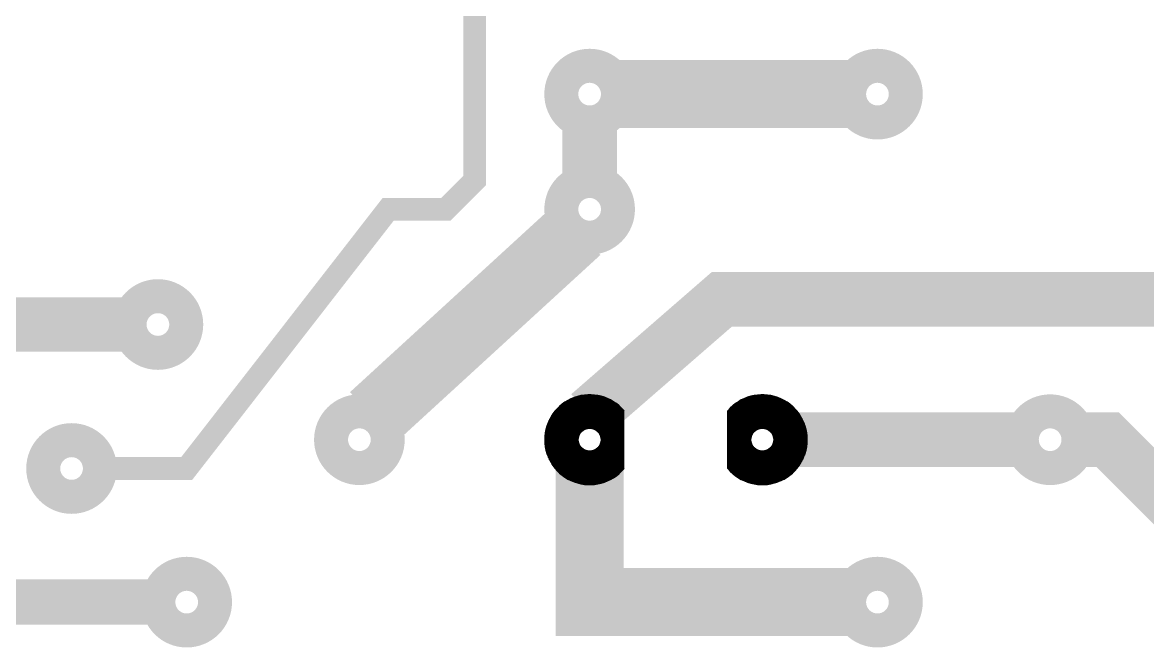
# Model space of a CAD drawing. Extents: x 0 to 395, y 0 to 270.
# Drawn here: x 53.53 to 78.35, y 200.52 to 214.3 of the extents above; entities that cross this region are included whole.
import ezdxf

# ---------------------------------------------------------------- set-up
doc = ezdxf.new("R2010")
doc.units = 0
doc.header["$LTSCALE"] = 0.3
doc.layers.get('0').update_dxf_attribs({"linetype": 'CONTINUOUS'})
doc.layers.add('TRACK', color=3, linetype='CONTINUOUS')

# ---------------------------------------------------------------- blocks, each defined once
blk = doc.blocks.new('*X4')
at = {"color": 0}
for p, q in [((131.322, 63.705), (132.108, 64.491)), ((131.322, 63.722), (132.09, 64.491)), ((131.322, 63.74), (132.073, 64.491)), ((131.322, 63.758), (132.055, 64.491)), ((131.322, 63.687), (132.125, 64.49)), ((131.322, 63.775), (132.036, 64.49)), ((131.322, 63.669), (132.142, 64.489)), ((131.322, 63.793), (132.018, 64.489)), ((131.322, 63.651), (132.158, 64.488)), ((131.322, 63.811), (131.999, 64.488)), ((131.322, 63.634), (132.174, 64.487)), ((131.322, 63.828), (131.979, 64.486)), ((131.322, 63.616), (132.19, 64.485)), ((131.322, 63.846), (131.959, 64.484)), ((131.322, 63.598), (132.206, 64.483)), ((131.322, 63.581), (132.222, 64.481)), ((131.322, 63.864), (131.939, 64.481)), ((131.322, 63.563), (132.237, 64.478)), ((131.322, 63.881), (131.918, 64.478)), ((131.322, 63.545), (132.252, 64.476)), ((131.322, 63.899), (131.897, 64.474)), ((131.322, 63.528), (132.267, 64.473)), ((131.322, 63.51), (132.282, 64.47)), ((131.322, 63.917), (131.874, 64.469)), ((131.322, 63.492), (132.296, 64.467)), ((131.322, 63.475), (132.311, 64.464)), ((131.322, 63.934), (131.852, 64.464)), ((131.322, 63.457), (132.325, 64.46)), ((131.322, 63.952), (131.828, 64.458)), ((131.322, 63.439), (132.339, 64.457)), ((131.322, 63.422), (132.353, 64.453)), ((131.322, 63.97), (131.804, 64.452)), ((131.322, 63.404), (132.366, 64.449)), ((131.322, 63.386), (132.38, 64.445)), ((131.322, 63.987), (131.778, 64.444)), ((131.322, 63.369), (132.393, 64.44)), ((131.322, 63.351), (132.406, 64.436)), ((131.322, 64.005), (131.752, 64.435)), ((131.322, 63.333), (132.419, 64.431)), ((131.322, 63.316), (132.432, 64.426)), ((131.322, 64.023), (131.724, 64.425)), ((131.322, 63.298), (132.445, 64.421)), ((131.322, 63.28), (132.458, 64.416)), ((131.322, 64.04), (131.694, 64.413)), ((131.322, 63.263), (132.47, 64.411)), ((131.322, 63.245), (132.482, 64.406)), ((131.322, 63.227), (132.495, 64.4)), ((131.322, 64.058), (131.662, 64.399)), ((131.322, 63.21), (132.507, 64.395)), ((131.322, 63.192), (132.518, 64.389)), ((131.322, 63.174), (132.53, 64.383)), ((131.322, 64.076), (131.628, 64.382)), ((131.322, 63.157), (132.542, 64.377)), ((131.322, 63.139), (132.553, 64.371)), ((131.322, 63.121), (132.565, 64.364)), ((131.322, 64.093), (131.589, 64.361)), ((131.322, 63.103), (132.576, 64.358)), ((131.322, 64.111), (131.544, 64.334)), ((131.322, 64.129), (131.486, 64.294)), ((132.018, 63.745), (131.476, 64.286)), ((132.032, 63.748), (131.487, 64.294)), ((132.048, 63.75), (131.497, 64.301)), ((132.064, 63.752), (131.507, 64.309)), ((132.081, 63.752), (131.517, 64.316)), ((132.099, 63.752), (131.528, 64.323)), ((132.119, 63.749), (131.539, 64.33)), ((132.142, 63.745), (131.549, 64.337)), ((132.167, 63.737), (131.56, 64.344)), ((132.199, 63.722), (131.571, 64.35)), ((132.937, 63.002), (131.582, 64.357)), ((132.943, 63.014), (131.594, 64.363)), ((132.95, 63.025), (131.605, 64.37)), ((132.956, 63.036), (131.616, 64.376)), ((132.962, 63.048), (131.628, 64.382)), ((132.968, 63.06), (131.64, 64.388)), ((132.974, 63.072), (131.652, 64.394)), ((132.979, 63.084), (131.664, 64.399)), ((132.985, 63.096), (131.676, 64.405)), ((132.99, 63.108), (131.688, 64.41)), ((132.995, 63.121), (131.701, 64.415)), ((133.001, 63.133), (131.713, 64.421)), ((133.006, 63.146), (131.726, 64.426)), ((133.01, 63.159), (131.739, 64.43)), ((133.015, 63.172), (131.752, 64.435)), ((133.02, 63.185), (131.765, 64.44)), ((133.024, 63.198), (131.778, 64.444)), ((133.028, 63.212), (131.792, 64.448)), ((133.032, 63.225), (131.805, 64.452)), ((133.036, 63.239), (131.819, 64.456)), ((133.04, 63.253), (131.833, 64.46)), ((133.043, 63.267), (131.847, 64.463)), ((133.047, 63.282), (131.862, 64.467)), ((133.05, 63.296), (131.876, 64.47)), ((133.053, 63.311), (131.891, 64.473)), ((133.056, 63.326), (131.906, 64.476)), ((133.058, 63.341), (131.921, 64.478)), ((133.061, 63.356), (131.936, 64.481)), ((133.063, 63.372), (131.952, 64.483)), ((131.955, 63.719), (132.587, 64.351)), ((133.065, 63.387), (131.967, 64.485)), ((133.066, 63.403), (131.983, 64.486)), ((131.989, 63.735), (132.598, 64.345)), ((133.068, 63.42), (132, 64.488)), ((132.015, 63.744), (132.609, 64.338)), ((133.069, 63.436), (132.016, 64.489)), ((133.07, 63.453), (132.033, 64.49)), ((132.038, 63.749), (132.62, 64.331)), ((133.071, 63.47), (132.05, 64.491)), ((132.058, 63.751), (132.631, 64.324)), ((133.071, 63.487), (132.067, 64.491)), ((132.077, 63.752), (132.641, 64.317)), ((133.071, 63.505), (132.085, 64.491)), ((132.094, 63.752), (132.651, 64.31)), ((133.071, 63.523), (132.103, 64.491)), ((132.11, 63.751), (132.662, 64.302)), ((133.07, 63.541), (132.121, 64.49)), ((132.125, 63.748), (132.672, 64.295)), ((133.069, 63.559), (132.139, 64.489)), ((132.14, 63.745), (132.682, 64.287)), ((133.068, 63.579), (132.159, 64.488)), ((133.066, 63.598), (132.178, 64.486)), ((133.064, 63.618), (132.198, 64.484)), ((133.061, 63.638), (132.218, 64.481)), ((133.058, 63.659), (132.239, 64.478)), ((133.054, 63.68), (132.26, 64.474)), ((133.05, 63.702), (132.282, 64.47)), ((133.045, 63.725), (132.305, 64.465)), ((133.039, 63.748), (132.328, 64.459)), ((133.033, 63.773), (132.353, 64.453)), ((133.025, 63.798), (132.378, 64.445)), ((133.016, 63.824), (132.404, 64.436)), ((133.006, 63.852), (132.432, 64.426)), ((132.995, 63.882), (132.462, 64.415)), ((132.981, 63.913), (132.493, 64.401)), ((132.964, 63.947), (132.527, 64.384)), ((132.944, 63.985), (132.565, 64.364)), ((132.918, 64.029), (132.609, 64.338)), ((132.881, 64.084), (132.664, 64.301)), ((131.847, 63.597), (131.322, 64.123)), ((131.842, 63.584), (131.322, 64.105)), ((131.838, 63.571), (131.322, 64.087)), ((131.834, 63.557), (131.322, 64.07)), ((131.831, 63.542), (131.322, 64.052)), ((131.853, 63.609), (131.323, 64.139)), ((131.859, 63.621), (131.331, 64.149)), ((131.865, 63.632), (131.339, 64.158)), ((131.872, 63.643), (131.348, 64.168)), ((131.879, 63.653), (131.356, 64.177)), ((131.887, 63.663), (131.365, 64.186)), ((131.896, 63.672), (131.373, 64.195)), ((131.904, 63.681), (131.382, 64.204)), ((131.914, 63.69), (131.391, 64.212)), ((131.923, 63.698), (131.4, 64.221)), ((131.933, 63.705), (131.409, 64.23)), ((131.944, 63.713), (131.419, 64.238)), ((131.955, 63.719), (131.428, 64.246)), ((131.966, 63.725), (131.437, 64.254)), ((131.978, 63.731), (131.447, 64.262)), ((131.991, 63.736), (131.457, 64.27)), ((132.004, 63.741), (131.467, 64.278)), ((132.154, 63.741), (132.692, 64.279)), ((132.167, 63.737), (132.702, 64.272)), ((132.18, 63.732), (132.712, 64.264)), ((132.192, 63.726), (132.721, 64.256)), ((132.203, 63.72), (132.731, 64.247)), ((132.214, 63.714), (132.74, 64.239)), ((132.225, 63.706), (132.749, 64.231)), ((132.235, 63.699), (132.759, 64.222)), ((132.245, 63.691), (132.768, 64.214)), ((132.254, 63.683), (132.777, 64.205)), ((132.263, 63.674), (132.785, 64.196)), ((132.271, 63.664), (132.794, 64.187)), ((132.279, 63.655), (132.803, 64.178)), ((132.287, 63.644), (132.811, 64.169)), ((132.294, 63.634), (132.82, 64.16)), ((132.3, 63.623), (132.828, 64.15)), ((132.307, 63.611), (132.836, 64.141)), ((132.312, 63.599), (132.844, 64.131)), ((132.317, 63.586), (132.852, 64.121)), ((132.322, 63.573), (132.86, 64.111)), ((132.325, 63.559), (132.868, 64.101)), ((132.328, 63.545), (132.875, 64.091)), ((132.329, 63.456), (132.911, 64.039)), ((132.331, 63.529), (132.883, 64.081)), ((132.331, 63.477), (132.904, 64.05)), ((132.332, 63.513), (132.89, 64.071)), ((132.332, 63.495), (132.897, 64.06)), ((131.829, 63.527), (131.322, 64.034)), ((131.828, 63.51), (131.322, 64.017)), ((131.828, 63.493), (131.322, 63.999)), ((131.829, 63.474), (131.322, 63.981)), ((131.832, 63.453), (131.322, 63.964)), ((131.838, 63.43), (131.322, 63.946)), ((131.847, 63.403), (131.322, 63.928)), ((131.866, 63.366), (131.322, 63.911)), ((132.574, 62.641), (131.322, 63.893)), ((132.562, 62.634), (131.322, 63.875)), ((132.551, 62.628), (131.322, 63.858)), ((132.54, 62.622), (131.322, 63.84)), ((132.528, 62.616), (131.322, 63.822)), ((132.516, 62.61), (131.322, 63.805)), ((131.585, 62.642), (132.938, 63.995)), ((131.596, 62.635), (132.945, 63.984)), ((131.607, 62.629), (132.951, 63.973)), ((131.619, 62.623), (132.957, 63.961)), ((131.63, 62.617), (132.963, 63.95)), ((131.642, 62.611), (132.969, 63.938)), ((131.654, 62.605), (132.975, 63.926)), ((131.666, 62.6), (132.98, 63.914)), ((131.678, 62.594), (132.986, 63.902)), ((131.691, 62.589), (132.991, 63.889)), ((131.703, 62.583), (132.997, 63.877)), ((131.716, 62.578), (133.002, 63.864)), ((131.728, 62.573), (133.007, 63.852)), ((131.741, 62.569), (133.011, 63.839)), ((131.754, 62.564), (133.016, 63.826)), ((131.768, 62.56), (133.02, 63.812)), ((131.781, 62.555), (133.025, 63.799)), ((132.298, 63.373), (132.932, 64.007)), ((132.315, 63.407), (132.925, 64.018)), ((132.323, 63.434), (132.918, 64.028)), ((132.504, 62.604), (131.322, 63.787)), ((132.492, 62.599), (131.322, 63.769)), ((132.48, 62.593), (131.322, 63.751)), ((132.468, 62.588), (131.322, 63.734)), ((132.455, 62.583), (131.322, 63.716)), ((132.442, 62.578), (131.322, 63.698)), ((132.43, 62.573), (131.322, 63.681)), ((132.417, 62.568), (131.322, 63.663)), ((132.404, 62.563), (131.322, 63.645)), ((132.39, 62.559), (131.322, 63.628)), ((131.322, 63.086), (131.861, 63.625)), ((132.377, 62.555), (131.322, 63.61)), ((132.364, 62.55), (131.322, 63.592)), ((131.322, 63.068), (131.845, 63.591)), ((132.35, 62.546), (131.322, 63.575)), ((131.322, 63.05), (131.836, 63.565)), ((132.336, 62.543), (131.322, 63.557)), ((131.322, 63.033), (131.831, 63.542)), ((131.794, 62.551), (133.029, 63.786)), ((131.808, 62.547), (133.033, 63.772)), ((131.822, 62.543), (133.037, 63.758)), ((131.836, 62.54), (133.04, 63.744)), ((131.85, 62.536), (133.044, 63.73)), ((131.865, 62.533), (133.047, 63.715)), ((131.879, 62.53), (133.05, 63.701)), ((131.894, 62.527), (133.053, 63.686)), ((131.909, 62.524), (133.056, 63.671)), ((131.924, 62.521), (133.059, 63.656)), ((131.939, 62.519), (133.061, 63.641)), ((131.955, 62.517), (133.063, 63.625)), ((131.971, 62.515), (133.065, 63.609)), ((131.987, 62.513), (133.067, 63.593)), ((132.003, 62.512), (133.068, 63.577)), ((132.019, 62.511), (133.069, 63.561)), ((132.036, 62.51), (133.07, 63.544)), ((132.93, 62.991), (132.302, 63.619)), ((132.924, 62.98), (132.317, 63.587)), ((132.917, 62.969), (132.325, 63.562)), ((132.322, 62.539), (131.322, 63.539)), ((132.308, 62.536), (131.322, 63.522)), ((131.322, 63.015), (131.829, 63.522)), ((132.293, 62.532), (131.322, 63.504)), ((131.322, 62.997), (131.828, 63.503)), ((132.279, 62.529), (131.322, 63.486)), ((131.322, 62.98), (131.828, 63.486)), ((131.322, 62.962), (131.829, 63.47)), ((132.264, 62.526), (131.322, 63.469)), ((131.322, 62.944), (131.832, 63.455)), ((132.249, 62.524), (131.322, 63.451)), ((131.322, 62.927), (131.835, 63.44)), ((132.234, 62.521), (131.322, 63.433)), ((131.322, 62.909), (131.839, 63.426)), ((132.218, 62.519), (131.322, 63.416)), ((131.322, 62.891), (131.843, 63.413)), ((131.322, 62.874), (131.848, 63.4)), ((132.203, 62.517), (131.322, 63.398)), ((132.187, 62.515), (131.322, 63.38)), ((132.171, 62.513), (131.322, 63.363)), ((132.155, 62.512), (131.322, 63.345)), ((132.138, 62.511), (131.322, 63.327)), ((132.121, 62.51), (131.322, 63.31)), ((132.104, 62.509), (131.322, 63.292)), ((131.324, 62.859), (131.854, 63.388)), ((131.333, 62.849), (131.86, 63.377)), ((131.341, 62.84), (131.866, 63.366)), ((131.349, 62.831), (131.874, 63.355)), ((131.358, 62.821), (131.881, 63.345)), ((131.366, 62.812), (131.889, 63.335)), ((131.375, 62.803), (131.897, 63.326)), ((131.384, 62.795), (131.906, 63.317)), ((131.393, 62.786), (131.916, 63.309)), ((131.402, 62.777), (131.925, 63.301)), ((131.411, 62.769), (131.936, 63.293)), ((132.053, 62.509), (133.071, 63.527)), ((132.071, 62.509), (133.071, 63.509)), ((132.088, 62.509), (133.071, 63.492)), ((132.106, 62.509), (133.071, 63.474)), ((132.125, 62.51), (133.07, 63.455)), ((132.143, 62.511), (133.069, 63.437)), ((132.162, 62.512), (133.068, 63.418)), ((132.182, 62.514), (133.066, 63.398)), ((132.202, 62.517), (133.063, 63.378)), ((132.222, 62.519), (133.061, 63.358)), ((132.748, 62.768), (132.223, 63.292)), ((132.757, 62.776), (132.233, 63.299)), ((132.243, 62.523), (133.057, 63.337)), ((132.766, 62.785), (132.243, 63.307)), ((132.775, 62.793), (132.252, 63.316)), ((132.784, 62.802), (132.261, 63.324)), ((132.265, 62.526), (133.054, 63.315)), ((132.792, 62.811), (132.27, 63.334)), ((132.801, 62.82), (132.278, 63.343)), ((132.81, 62.829), (132.285, 63.353)), ((132.287, 62.531), (133.049, 63.293)), ((132.818, 62.839), (132.293, 63.364)), ((132.826, 62.848), (132.299, 63.375)), ((132.834, 62.857), (132.305, 63.386)), ((132.842, 62.867), (132.311, 63.398)), ((132.85, 62.877), (132.316, 63.411)), ((132.858, 62.887), (132.321, 63.424)), ((132.866, 62.896), (132.325, 63.438)), ((132.874, 62.907), (132.328, 63.452)), ((132.91, 62.959), (132.329, 63.539)), ((132.881, 62.917), (132.33, 63.468)), ((132.903, 62.948), (132.332, 63.519)), ((132.896, 62.937), (132.332, 63.501)), ((132.889, 62.927), (132.332, 63.484)), ((132.087, 62.509), (131.322, 63.274)), ((132.069, 62.509), (131.322, 63.257)), ((132.051, 62.509), (131.322, 63.239)), ((132.033, 62.51), (131.322, 63.221)), ((132.014, 62.511), (131.322, 63.203)), ((131.995, 62.513), (131.322, 63.186)), ((131.975, 62.515), (131.322, 63.168)), ((131.955, 62.517), (131.322, 63.15)), ((131.935, 62.52), (131.322, 63.133)), ((131.914, 62.523), (131.322, 63.115)), ((131.892, 62.527), (131.322, 63.097)), ((131.87, 62.532), (131.322, 63.08)), ((131.847, 62.537), (131.322, 63.062)), ((131.823, 62.543), (131.322, 63.044)), ((131.42, 62.76), (131.946, 63.286)), ((131.43, 62.752), (131.957, 63.28)), ((131.439, 62.744), (131.969, 63.273)), ((131.449, 62.736), (131.981, 63.268)), ((131.459, 62.728), (131.994, 63.263)), ((131.469, 62.72), (132.007, 63.258)), ((131.479, 62.712), (132.021, 63.255)), ((131.489, 62.705), (132.035, 63.252)), ((131.499, 62.697), (132.051, 63.249)), ((131.509, 62.69), (132.067, 63.248)), ((131.52, 62.683), (132.085, 63.248)), ((131.53, 62.676), (132.103, 63.249)), ((131.541, 62.669), (132.124, 63.251)), ((131.552, 62.662), (132.146, 63.257)), ((131.562, 62.655), (132.173, 63.265)), ((131.573, 62.648), (132.207, 63.282)), ((132.585, 62.647), (131.946, 63.286)), ((132.596, 62.654), (131.983, 63.267)), ((132.607, 62.661), (132.01, 63.258)), ((132.618, 62.668), (132.033, 63.252)), ((132.628, 62.675), (132.054, 63.249)), ((132.639, 62.682), (132.073, 63.248)), ((132.649, 62.689), (132.09, 63.248)), ((132.66, 62.696), (132.107, 63.249)), ((132.67, 62.704), (132.122, 63.251)), ((132.68, 62.711), (132.137, 63.254)), ((132.69, 62.719), (132.151, 63.258)), ((132.7, 62.727), (132.164, 63.262)), ((132.71, 62.735), (132.177, 63.267)), ((132.719, 62.743), (132.189, 63.273)), ((132.729, 62.751), (132.201, 63.279)), ((132.738, 62.759), (132.212, 63.285)), ((132.31, 62.536), (133.044, 63.27)), ((132.333, 62.542), (133.038, 63.247)), ((132.358, 62.549), (133.031, 63.222)), ((132.383, 62.557), (133.023, 63.197)), ((132.41, 62.566), (133.014, 63.17)), ((132.438, 62.576), (133.004, 63.142)), ((132.468, 62.588), (132.992, 63.112)), ((132.5, 62.602), (132.978, 63.08)), ((132.535, 62.619), (132.961, 63.045)), ((131.798, 62.55), (131.322, 63.027)), ((131.773, 62.558), (131.322, 63.009)), ((131.746, 62.567), (131.322, 62.991)), ((131.718, 62.578), (131.322, 62.974)), ((131.688, 62.59), (131.322, 62.956)), ((131.655, 62.605), (131.322, 62.938)), ((131.62, 62.622), (131.322, 62.921)), ((131.58, 62.644), (131.322, 62.903)), ((131.534, 62.673), (131.322, 62.885)), ((131.471, 62.718), (131.322, 62.868)), ((132.573, 62.641), (132.939, 63.007)), ((132.619, 62.668), (132.912, 62.961)), ((132.678, 62.71), (132.87, 62.902))]:
    blk.add_line(p, q, dxfattribs=at)
blk = doc.blocks.new('*X0')
at = {"color": 0}
for p, q in [((127.558, 162.525), (129.575, 164.542)), ((127.558, 162.542), (129.558, 164.542)), ((127.558, 162.56), (129.54, 164.542)), ((127.558, 162.578), (129.522, 164.542)), ((127.558, 162.595), (129.505, 164.542)), ((127.559, 162.49), (129.61, 164.541)), ((127.559, 162.507), (129.593, 164.541)), ((127.559, 162.614), (129.486, 164.541)), ((127.559, 162.632), (129.468, 164.541)), ((127.56, 162.473), (129.627, 164.54)), ((127.56, 162.65), (129.45, 164.54)), ((127.561, 162.456), (129.644, 164.539)), ((127.561, 162.669), (129.431, 164.539)), ((127.562, 162.44), (129.66, 164.538)), ((127.562, 162.688), (129.412, 164.538)), ((127.563, 162.423), (129.677, 164.537)), ((127.563, 162.707), (129.393, 164.537)), ((127.564, 162.407), (129.693, 164.536)), ((127.565, 162.39), (129.71, 164.535)), ((127.565, 162.726), (129.374, 164.535)), ((127.567, 162.374), (129.726, 164.533)), ((127.567, 162.745), (129.355, 164.533)), ((127.568, 162.358), (129.742, 164.532)), ((127.569, 162.765), (129.335, 164.531)), ((127.57, 162.342), (129.758, 164.53)), ((127.571, 162.785), (129.315, 164.529)), ((127.572, 162.326), (129.774, 164.528)), ((127.573, 162.805), (129.295, 164.527)), ((127.574, 162.31), (129.79, 164.526)), ((127.576, 162.295), (129.805, 164.524)), ((127.576, 162.825), (129.275, 164.524)), ((127.578, 162.279), (129.821, 164.522)), ((127.579, 162.846), (129.254, 164.521)), ((127.58, 162.264), (129.836, 164.52)), ((127.582, 162.866), (129.234, 164.518)), ((127.583, 162.249), (129.851, 164.517)), ((127.585, 162.233), (129.867, 164.515)), ((127.585, 162.888), (129.212, 164.515)), ((127.588, 162.218), (129.882, 164.512)), ((127.589, 162.909), (129.191, 164.511)), ((127.59, 162.203), (129.897, 164.51)), ((127.593, 162.188), (129.912, 164.507)), ((127.593, 162.931), (129.169, 164.507)), ((127.596, 162.174), (129.926, 164.504)), ((127.597, 162.953), (129.147, 164.503)), ((127.599, 162.159), (129.941, 164.501)), ((127.602, 162.144), (129.956, 164.498)), ((127.602, 162.975), (129.125, 164.498)), ((127.605, 162.13), (129.97, 164.495)), ((127.607, 162.998), (129.102, 164.493)), ((127.609, 162.115), (129.985, 164.491)), ((127.612, 162.101), (129.999, 164.488)), ((127.612, 163.021), (129.079, 164.488)), ((127.615, 162.087), (130.013, 164.485)), ((127.618, 163.044), (129.056, 164.482)), ((127.619, 162.073), (130.027, 164.481)), ((127.622, 162.059), (130.041, 164.478)), ((127.624, 163.068), (129.032, 164.476)), ((127.626, 162.045), (130.055, 164.474)), ((127.63, 162.031), (130.069, 164.47)), ((127.631, 163.092), (129.008, 164.469)), ((127.634, 162.017), (130.083, 164.466)), ((127.638, 162.003), (130.097, 164.462)), ((127.638, 163.117), (128.983, 164.462)), ((127.642, 161.99), (130.11, 164.458)), ((127.645, 163.142), (128.958, 164.455)), ((127.646, 161.976), (130.124, 164.454)), ((127.65, 161.963), (130.137, 164.45)), ((127.654, 161.949), (130.151, 164.446)), ((127.654, 163.168), (128.932, 164.446)), ((127.659, 161.936), (130.164, 164.441)), ((127.662, 163.194), (128.906, 164.438)), ((127.663, 161.923), (130.177, 164.437)), ((127.668, 161.909), (130.191, 164.432)), ((127.672, 161.896), (130.204, 164.428)), ((127.672, 163.221), (128.879, 164.428)), ((127.677, 161.883), (130.217, 164.423)), ((127.682, 161.87), (130.23, 164.418)), ((127.682, 163.249), (128.851, 164.418)), ((127.687, 161.858), (130.242, 164.413)), ((127.692, 161.845), (130.255, 164.408)), ((127.692, 163.278), (128.822, 164.408)), ((127.696, 161.832), (130.268, 164.404)), ((127.702, 161.819), (130.281, 164.398)), ((127.704, 163.307), (128.793, 164.396)), ((127.707, 161.807), (130.293, 164.393)), ((127.712, 161.794), (130.306, 164.388)), ((127.717, 161.782), (130.318, 164.383)), ((127.717, 163.337), (128.763, 164.383)), ((127.722, 161.77), (130.33, 164.378)), ((127.728, 161.757), (130.343, 164.372)), ((127.73, 163.369), (128.731, 164.37)), ((127.733, 161.745), (130.355, 164.367)), ((127.739, 161.733), (130.367, 164.361)), ((127.744, 161.721), (130.379, 164.356)), ((127.745, 163.401), (128.699, 164.355)), ((127.75, 161.709), (130.391, 164.35)), ((127.756, 161.697), (130.403, 164.344)), ((127.762, 161.685), (130.415, 164.338)), ((127.762, 163.435), (128.665, 164.338)), ((127.767, 161.673), (130.427, 164.333)), ((127.773, 161.661), (130.439, 164.327)), ((127.779, 161.65), (130.45, 164.321)), ((127.78, 163.471), (128.629, 164.32)), ((127.785, 161.638), (130.462, 164.315)), ((131.296, 161.641), (128.621, 164.316)), ((131.302, 161.652), (128.632, 164.322)), ((131.308, 161.664), (128.644, 164.328)), ((131.314, 161.676), (128.656, 164.334)), ((131.32, 161.688), (128.668, 164.34)), ((131.326, 161.7), (128.68, 164.346)), ((131.331, 161.712), (128.692, 164.351)), ((131.337, 161.724), (128.704, 164.357)), ((131.342, 161.736), (128.716, 164.362)), ((131.348, 161.748), (128.728, 164.368)), ((131.353, 161.76), (128.74, 164.373)), ((131.359, 161.772), (128.752, 164.379)), ((131.364, 161.785), (128.765, 164.384)), ((131.369, 161.797), (128.777, 164.389)), ((131.374, 161.81), (128.79, 164.394)), ((131.38, 161.822), (128.802, 164.4)), ((131.385, 161.835), (128.815, 164.405)), ((131.39, 161.848), (128.828, 164.41)), ((131.394, 161.86), (128.84, 164.414)), ((131.399, 161.873), (128.853, 164.419)), ((131.404, 161.886), (128.866, 164.424)), ((131.409, 161.899), (128.879, 164.429)), ((131.413, 161.912), (128.892, 164.433)), ((131.418, 161.926), (128.906, 164.438)), ((131.422, 161.939), (128.919, 164.442)), ((131.426, 161.952), (128.932, 164.446)), ((131.431, 161.966), (128.946, 164.451)), ((131.435, 161.979), (128.959, 164.455)), ((131.439, 161.993), (128.973, 164.459)), ((131.443, 162.006), (128.986, 164.463)), ((131.447, 162.02), (129, 164.467)), ((131.451, 162.034), (129.014, 164.471)), ((131.455, 162.048), (129.028, 164.475)), ((131.458, 162.062), (129.042, 164.478)), ((131.462, 162.076), (129.056, 164.482)), ((131.465, 162.09), (129.07, 164.485)), ((131.469, 162.104), (129.084, 164.489)), ((131.472, 162.119), (129.099, 164.492)), ((131.475, 162.133), (129.113, 164.495)), ((131.479, 162.147), (129.127, 164.499)), ((131.482, 162.162), (129.142, 164.502)), ((131.485, 162.177), (129.157, 164.505)), ((131.487, 162.192), (129.172, 164.507)), ((131.49, 162.207), (129.187, 164.51)), ((131.493, 162.222), (129.202, 164.513)), ((131.495, 162.237), (129.217, 164.515)), ((131.498, 162.252), (129.232, 164.518)), ((131.5, 162.267), (129.247, 164.52)), ((131.503, 162.283), (129.263, 164.523)), ((131.505, 162.298), (129.278, 164.525)), ((131.507, 162.314), (129.294, 164.527)), ((131.509, 162.33), (129.31, 164.529)), ((131.51, 162.346), (129.326, 164.53)), ((131.512, 162.362), (129.342, 164.532)), ((131.514, 162.378), (129.358, 164.534)), ((131.515, 162.394), (129.374, 164.535)), ((131.516, 162.41), (129.39, 164.536)), ((131.518, 162.427), (129.407, 164.538)), ((131.519, 162.443), (129.423, 164.539)), ((131.52, 162.46), (129.44, 164.54)), ((131.52, 162.477), (129.457, 164.54)), ((131.521, 162.494), (129.474, 164.541)), ((131.521, 162.511), (129.491, 164.541)), ((131.522, 162.529), (129.509, 164.542)), ((131.522, 162.546), (129.526, 164.542)), ((131.522, 162.564), (129.544, 164.542)), ((131.522, 162.581), (129.561, 164.542)), ((131.522, 162.599), (129.579, 164.542)), ((131.521, 162.618), (129.598, 164.541)), ((131.521, 162.636), (129.616, 164.541)), ((131.52, 162.654), (129.634, 164.54)), ((131.519, 162.673), (129.653, 164.539)), ((131.518, 162.692), (129.672, 164.538)), ((131.516, 162.711), (129.691, 164.536)), ((131.515, 162.73), (129.71, 164.535)), ((131.513, 162.75), (129.73, 164.533)), ((131.511, 162.769), (129.749, 164.531)), ((131.509, 162.789), (129.769, 164.529)), ((131.506, 162.809), (129.789, 164.526)), ((131.504, 162.83), (129.81, 164.524)), ((131.501, 162.85), (129.83, 164.521)), ((131.497, 162.871), (129.851, 164.517)), ((131.494, 162.892), (129.872, 164.514)), ((131.49, 162.914), (129.894, 164.51)), ((131.486, 162.935), (129.915, 164.506)), ((131.482, 162.958), (129.938, 164.502)), ((131.477, 162.98), (129.96, 164.497)), ((131.472, 163.003), (129.983, 164.492)), ((131.467, 163.026), (130.006, 164.487)), ((131.461, 163.049), (130.029, 164.481)), ((131.454, 163.073), (130.053, 164.474)), ((131.448, 163.098), (130.078, 164.468)), ((131.441, 163.122), (130.102, 164.461)), ((131.433, 163.148), (130.128, 164.453)), ((131.425, 163.174), (130.154, 164.445)), ((131.416, 163.2), (130.18, 164.436)), ((131.406, 163.227), (130.207, 164.426)), ((131.396, 163.255), (130.235, 164.416)), ((131.385, 163.284), (130.264, 164.405)), ((131.373, 163.314), (130.294, 164.393)), ((131.36, 163.344), (130.324, 164.38)), ((131.346, 163.376), (130.356, 164.366)), ((131.331, 163.409), (130.389, 164.351)), ((131.314, 163.443), (130.423, 164.334)), ((131.296, 163.479), (130.459, 164.316)), ((127.792, 161.627), (130.473, 164.308)), ((127.798, 161.615), (130.485, 164.302)), ((127.8, 163.509), (128.591, 164.3)), ((127.804, 161.604), (130.496, 164.296)), ((127.81, 161.592), (130.508, 164.29)), ((127.817, 161.581), (130.519, 164.283)), ((127.822, 163.549), (128.551, 164.278)), ((127.823, 161.57), (130.53, 164.277)), ((127.848, 163.592), (128.508, 164.252)), ((127.878, 163.64), (128.46, 164.222)), ((127.915, 163.694), (128.406, 164.185)), ((127.962, 163.759), (128.341, 164.138)), ((129.073, 162.75), (128.007, 163.816)), ((129.078, 162.763), (128.015, 163.826)), ((129.083, 162.775), (128.023, 163.835)), ((129.089, 162.787), (128.031, 163.845)), ((128.036, 163.851), (128.249, 164.064)), ((129.095, 162.798), (128.039, 163.855)), ((129.102, 162.81), (128.047, 163.864)), ((129.108, 162.821), (128.056, 163.873)), ((129.115, 162.832), (128.064, 163.883)), ((129.122, 162.843), (128.072, 163.892)), ((129.129, 162.853), (128.081, 163.901)), ((129.137, 162.863), (128.089, 163.91)), ((129.144, 162.873), (128.098, 163.92)), ((129.152, 162.883), (128.106, 163.929)), ((129.16, 162.892), (128.115, 163.938)), ((129.169, 162.902), (128.124, 163.947)), ((129.177, 162.911), (128.133, 163.956)), ((129.186, 162.92), (128.141, 163.964)), ((129.195, 162.928), (128.15, 163.973)), ((129.204, 162.937), (128.159, 163.982)), ((129.214, 162.945), (128.168, 163.991)), ((129.223, 162.953), (128.177, 163.999)), ((129.233, 162.961), (128.186, 164.008)), ((129.243, 162.968), (128.196, 164.016)), ((129.254, 162.976), (128.205, 164.025)), ((129.264, 162.983), (128.214, 164.033)), ((129.275, 162.99), (128.223, 164.042)), ((129.286, 162.996), (128.233, 164.05)), ((129.298, 163.003), (128.242, 164.058)), ((129.309, 163.009), (128.252, 164.066)), ((129.321, 163.015), (128.261, 164.074)), ((129.333, 163.02), (128.271, 164.082)), ((129.345, 163.026), (128.281, 164.09)), ((129.358, 163.031), (128.29, 164.098)), ((129.371, 163.035), (128.3, 164.106)), ((129.384, 163.04), (128.31, 164.114)), ((129.398, 163.044), (128.32, 164.122)), ((129.411, 163.048), (128.33, 164.13)), ((129.426, 163.052), (128.34, 164.137)), ((129.44, 163.055), (128.35, 164.145)), ((129.455, 163.057), (128.36, 164.152)), ((129.47, 163.06), (128.37, 164.16)), ((129.486, 163.062), (128.38, 164.167)), ((129.502, 163.063), (128.391, 164.175)), ((129.519, 163.064), (128.401, 164.182)), ((129.536, 163.065), (128.411, 164.189)), ((129.554, 163.064), (128.422, 164.197)), ((129.573, 163.064), (128.432, 164.204)), ((129.592, 163.062), (128.443, 164.211)), ((129.612, 163.06), (128.454, 164.218)), ((129.633, 163.056), (128.464, 164.225)), ((129.656, 163.051), (128.475, 164.232)), ((129.68, 163.045), (128.486, 164.239)), ((129.705, 163.037), (128.497, 164.245)), ((129.734, 163.026), (128.508, 164.252)), ((129.767, 163.011), (128.519, 164.259)), ((129.807, 162.988), (128.53, 164.265)), ((129.879, 162.934), (128.541, 164.272)), ((131.258, 161.572), (128.552, 164.278)), ((131.265, 161.583), (128.563, 164.285)), ((131.271, 161.595), (128.575, 164.291)), ((131.277, 161.606), (128.586, 164.297)), ((131.284, 161.618), (128.598, 164.304)), ((131.29, 161.629), (128.609, 164.31)), ((129.227, 162.956), (130.541, 164.27)), ((129.283, 162.994), (130.553, 164.264)), ((129.321, 163.015), (130.564, 164.257)), ((129.353, 163.029), (130.575, 164.251)), ((129.381, 163.039), (130.586, 164.244)), ((129.406, 163.047), (130.596, 164.237)), ((129.43, 163.052), (130.607, 164.23)), ((129.452, 163.057), (130.618, 164.223)), ((129.473, 163.06), (130.629, 164.216)), ((129.493, 163.062), (130.639, 164.209)), ((129.512, 163.064), (130.65, 164.202)), ((129.53, 163.065), (130.66, 164.195)), ((129.548, 163.065), (130.671, 164.188)), ((129.565, 163.064), (130.681, 164.18)), ((129.581, 163.063), (130.692, 164.173)), ((129.598, 163.061), (130.702, 164.166)), ((129.613, 163.059), (130.712, 164.158)), ((129.628, 163.057), (130.722, 164.151)), ((129.643, 163.054), (130.732, 164.143)), ((129.658, 163.051), (130.742, 164.136)), ((129.672, 163.047), (130.752, 164.128)), ((129.685, 163.043), (130.762, 164.12)), ((129.699, 163.039), (130.772, 164.112)), ((129.712, 163.034), (130.782, 164.105)), ((129.725, 163.03), (130.792, 164.097)), ((129.737, 163.024), (130.802, 164.089)), ((129.75, 163.019), (130.811, 164.081)), ((129.762, 163.013), (130.821, 164.073)), ((129.773, 163.007), (130.83, 164.064)), ((129.785, 163.001), (130.84, 164.056)), ((129.796, 162.995), (130.849, 164.048)), ((129.807, 162.988), (130.859, 164.04)), ((129.818, 162.981), (130.868, 164.031)), ((129.828, 162.974), (130.877, 164.023)), ((129.839, 162.967), (130.886, 164.014)), ((129.849, 162.959), (130.896, 164.006)), ((129.859, 162.951), (130.905, 163.997)), ((129.868, 162.943), (130.914, 163.989)), ((129.878, 162.935), (130.923, 163.98)), ((129.887, 162.927), (130.932, 163.971)), ((129.896, 162.918), (130.941, 163.962)), ((129.905, 162.909), (130.949, 163.954)), ((129.913, 162.9), (130.958, 163.945)), ((129.922, 162.89), (130.967, 163.936)), ((129.93, 162.881), (130.975, 163.927)), ((129.937, 162.871), (130.984, 163.918)), ((129.945, 162.861), (130.993, 163.908)), ((129.953, 162.851), (131.001, 163.899)), ((129.96, 162.84), (131.01, 163.89)), ((129.967, 162.829), (131.018, 163.881)), ((129.973, 162.819), (131.026, 163.871)), ((129.98, 162.807), (131.034, 163.862)), ((129.986, 162.796), (131.043, 163.852)), ((129.992, 162.784), (131.051, 163.843)), ((129.998, 162.772), (131.059, 163.833)), ((130.003, 162.76), (131.067, 163.824)), ((130.009, 162.748), (131.075, 163.814)), ((131.275, 163.517), (130.497, 164.295)), ((131.252, 163.558), (130.538, 164.272)), ((131.226, 163.602), (130.582, 164.246)), ((131.194, 163.651), (130.631, 164.214)), ((131.156, 163.707), (130.687, 164.176)), ((131.105, 163.776), (130.756, 164.125)), ((131.015, 163.884), (130.864, 164.035)), ((129.984, 161.043), (127.709, 163.319)), ((130.002, 161.043), (127.714, 163.331)), ((130.02, 161.043), (127.719, 163.343)), ((130.037, 161.043), (127.725, 163.356)), ((130.055, 161.043), (127.73, 163.368)), ((130.073, 161.043), (127.736, 163.38)), ((130.09, 161.043), (127.741, 163.392)), ((130.108, 161.043), (127.747, 163.404)), ((130.126, 161.043), (127.753, 163.416)), ((130.143, 161.043), (127.758, 163.428)), ((130.161, 161.043), (127.764, 163.44)), ((130.179, 161.043), (127.77, 163.452)), ((130.196, 161.043), (127.776, 163.464)), ((130.214, 161.043), (127.782, 163.475)), ((130.232, 161.043), (127.788, 163.487)), ((130.249, 161.043), (127.794, 163.498)), ((130.267, 161.043), (127.8, 163.51)), ((130.285, 161.043), (127.807, 163.521)), ((130.302, 161.043), (127.813, 163.533)), ((130.32, 161.043), (127.819, 163.544)), ((130.338, 161.043), (127.826, 163.555)), ((129.123, 162.276), (127.832, 163.566)), ((129.096, 162.321), (127.839, 163.577)), ((129.079, 162.355), (127.846, 163.588)), ((129.067, 162.385), (127.852, 163.599)), ((129.058, 162.412), (127.859, 163.61)), ((129.051, 162.436), (127.866, 163.621)), ((129.045, 162.459), (127.873, 163.632)), ((129.042, 162.481), (127.88, 163.643)), ((129.039, 162.501), (127.887, 163.653)), ((129.037, 162.521), (127.894, 163.664)), ((129.036, 162.54), (127.901, 163.674)), ((129.035, 162.558), (127.908, 163.685)), ((129.036, 162.575), (127.915, 163.695)), ((129.036, 162.592), (127.923, 163.706)), ((129.038, 162.609), (127.93, 163.716)), ((129.039, 162.624), (127.938, 163.726)), ((129.042, 162.64), (127.945, 163.737)), ((129.044, 162.655), (127.953, 163.747)), ((129.047, 162.67), (127.96, 163.757)), ((129.051, 162.684), (127.968, 163.767)), ((129.054, 162.698), (127.975, 163.777)), ((129.059, 162.711), (127.983, 163.787)), ((129.063, 162.725), (127.991, 163.797)), ((129.068, 162.738), (127.999, 163.806)), ((128.746, 161.043), (131.256, 163.553)), ((128.764, 161.043), (131.262, 163.541)), ((128.781, 161.043), (131.268, 163.53)), ((128.799, 161.043), (131.275, 163.519)), ((128.817, 161.043), (131.281, 163.507)), ((128.834, 161.043), (131.287, 163.496)), ((128.852, 161.043), (131.293, 163.484)), ((128.87, 161.043), (131.299, 163.473)), ((128.888, 161.043), (131.305, 163.461)), ((128.905, 161.043), (131.311, 163.449)), ((128.923, 161.043), (131.317, 163.438)), ((128.941, 161.043), (131.323, 163.426)), ((128.958, 161.043), (131.329, 163.414)), ((128.976, 161.043), (131.334, 163.402)), ((128.994, 161.043), (131.34, 163.39)), ((129.011, 161.043), (131.346, 163.378)), ((129.029, 161.043), (131.351, 163.365)), ((129.047, 161.043), (131.356, 163.353)), ((129.064, 161.043), (131.362, 163.341)), ((129.082, 161.043), (131.367, 163.328)), ((129.948, 162.262), (131.249, 163.564)), ((129.98, 162.312), (131.242, 163.575)), ((129.998, 162.348), (131.236, 163.586)), ((130.011, 162.379), (131.229, 163.597)), ((130.013, 162.735), (131.083, 163.804)), ((130.018, 162.722), (131.091, 163.794)), ((130.021, 162.406), (131.222, 163.608)), ((130.022, 162.708), (131.099, 163.785)), ((130.026, 162.695), (131.106, 163.775)), ((130.028, 162.431), (131.216, 163.619)), ((130.03, 162.681), (131.114, 163.765)), ((130.033, 162.666), (131.122, 163.755)), ((130.034, 162.454), (131.209, 163.63)), ((130.036, 162.652), (131.129, 163.744)), ((130.038, 162.476), (131.202, 163.64)), ((130.039, 162.636), (131.137, 163.734)), ((130.041, 162.621), (131.144, 163.724)), ((130.041, 162.497), (131.195, 163.651)), ((130.043, 162.605), (131.152, 163.714)), ((130.043, 162.517), (131.188, 163.662)), ((130.044, 162.588), (131.159, 163.703)), ((130.044, 162.536), (131.181, 163.672)), ((130.045, 162.571), (131.166, 163.693)), ((130.045, 162.554), (131.173, 163.683)), ((129.366, 161.043), (127.577, 162.832)), ((129.383, 161.043), (127.579, 162.847)), ((129.401, 161.043), (127.581, 162.863)), ((129.419, 161.043), (127.584, 162.878)), ((129.436, 161.043), (127.586, 162.893)), ((129.454, 161.043), (127.589, 162.908)), ((129.472, 161.043), (127.592, 162.923)), ((129.489, 161.043), (127.594, 162.938)), ((129.507, 161.043), (127.597, 162.953)), ((129.525, 161.043), (127.6, 162.968)), ((129.542, 161.043), (127.603, 162.982)), ((129.56, 161.043), (127.607, 162.997)), ((129.578, 161.043), (127.61, 163.011)), ((129.595, 161.043), (127.613, 163.025)), ((129.613, 161.043), (127.617, 163.039)), ((129.631, 161.043), (127.62, 163.054)), ((129.648, 161.043), (127.624, 163.068)), ((129.666, 161.043), (127.628, 163.081)), ((129.684, 161.043), (127.632, 163.095)), ((129.701, 161.043), (127.636, 163.109)), ((129.719, 161.043), (127.64, 163.123)), ((129.737, 161.043), (127.644, 163.136)), ((129.754, 161.043), (127.648, 163.15)), ((129.772, 161.043), (127.652, 163.163)), ((129.79, 161.043), (127.656, 163.177)), ((129.808, 161.043), (127.661, 163.19)), ((129.825, 161.043), (127.665, 163.203)), ((129.843, 161.043), (127.67, 163.216)), ((129.861, 161.043), (127.674, 163.229)), ((129.878, 161.043), (127.679, 163.242)), ((129.896, 161.043), (127.684, 163.255)), ((129.914, 161.043), (127.689, 163.268)), ((129.931, 161.043), (127.694, 163.281)), ((129.949, 161.043), (127.699, 163.293)), ((129.967, 161.043), (127.704, 163.306)), ((127.83, 161.559), (129.144, 162.873)), ((129.1, 161.043), (131.372, 163.316)), ((129.117, 161.043), (131.377, 163.303)), ((129.135, 161.043), (131.382, 163.291)), ((129.153, 161.043), (131.387, 163.278)), ((129.17, 161.043), (131.392, 163.265)), ((129.188, 161.043), (131.397, 163.252)), ((129.206, 161.043), (131.402, 163.239)), ((129.223, 161.043), (131.407, 163.226)), ((129.241, 161.043), (131.411, 163.213)), ((129.259, 161.043), (131.416, 163.2)), ((129.276, 161.043), (131.42, 163.187)), ((129.294, 161.043), (131.425, 163.174)), ((129.312, 161.043), (131.429, 163.16)), ((129.329, 161.043), (131.433, 163.147)), ((129.347, 161.043), (131.437, 163.133)), ((129.365, 161.043), (131.441, 163.12)), ((129.382, 161.043), (131.445, 163.106)), ((129.4, 161.043), (131.449, 163.092)), ((129.418, 161.043), (131.453, 163.078)), ((129.436, 161.043), (131.457, 163.064)), ((129.453, 161.043), (131.46, 163.05)), ((129.471, 161.043), (131.464, 163.036)), ((129.489, 161.043), (131.467, 163.022)), ((129.506, 161.043), (131.471, 163.008)), ((129.524, 161.043), (131.474, 162.993)), ((129.542, 161.043), (131.477, 162.979)), ((129.559, 161.043), (131.48, 162.964)), ((129.577, 161.043), (131.483, 162.95)), ((129.595, 161.043), (131.486, 162.935)), ((129.612, 161.043), (131.489, 162.92)), ((129.63, 161.043), (131.492, 162.905)), ((129.648, 161.043), (131.494, 162.89)), ((129.665, 161.043), (131.497, 162.875)), ((129.683, 161.043), (131.499, 162.859)), ((129.701, 161.043), (131.502, 162.844)), ((129.718, 161.043), (131.504, 162.829)), ((131.252, 161.561), (129.914, 162.899)), ((131.245, 161.55), (129.968, 162.827)), ((129.118, 161.043), (127.558, 162.603)), ((129.1, 161.043), (127.558, 162.585)), ((129.083, 161.043), (127.558, 162.568)), ((129.065, 161.043), (127.558, 162.55)), ((129.047, 161.043), (127.558, 162.532)), ((129.153, 161.043), (127.559, 162.637)), ((129.136, 161.043), (127.559, 162.62)), ((129.03, 161.043), (127.559, 162.514)), ((129.012, 161.043), (127.559, 162.496)), ((129.171, 161.043), (127.56, 162.654)), ((128.994, 161.043), (127.56, 162.478)), ((129.189, 161.043), (127.561, 162.671)), ((128.977, 161.043), (127.561, 162.459)), ((129.206, 161.043), (127.562, 162.688)), ((128.959, 161.043), (127.562, 162.441)), ((129.224, 161.043), (127.563, 162.704)), ((128.941, 161.043), (127.563, 162.422)), ((129.242, 161.043), (127.564, 162.721)), ((128.924, 161.043), (127.564, 162.403)), ((129.259, 161.043), (127.566, 162.737)), ((128.906, 161.043), (127.566, 162.383)), ((129.277, 161.043), (127.567, 162.753)), ((128.888, 161.043), (127.568, 162.364)), ((129.295, 161.043), (127.569, 162.769)), ((128.871, 161.043), (127.57, 162.344)), ((129.313, 161.043), (127.571, 162.785)), ((129.33, 161.043), (127.573, 162.801)), ((129.348, 161.043), (127.575, 162.816)), ((127.836, 161.547), (129.106, 162.817)), ((127.843, 161.536), (129.085, 162.779)), ((127.849, 161.525), (129.071, 162.747)), ((127.856, 161.514), (129.061, 162.719)), ((127.863, 161.504), (129.053, 162.694)), ((127.87, 161.493), (129.048, 162.67)), ((127.877, 161.482), (129.043, 162.648)), ((127.884, 161.471), (129.04, 162.627)), ((127.891, 161.461), (129.038, 162.607)), ((127.898, 161.45), (129.036, 162.588)), ((127.905, 161.44), (129.035, 162.57)), ((127.912, 161.429), (129.035, 162.552)), ((127.92, 161.419), (129.036, 162.535)), ((127.927, 161.408), (129.037, 162.519)), ((127.934, 161.398), (129.039, 162.502)), ((127.942, 161.388), (129.041, 162.487)), ((127.949, 161.378), (129.043, 162.472)), ((127.957, 161.368), (129.046, 162.457)), ((127.964, 161.358), (129.049, 162.442)), ((127.972, 161.348), (129.053, 162.428)), ((127.98, 161.338), (129.057, 162.415)), ((127.988, 161.328), (129.061, 162.401)), ((127.995, 161.318), (129.066, 162.388)), ((128.003, 161.308), (129.07, 162.375)), ((128.011, 161.298), (129.076, 162.363)), ((128.019, 161.289), (129.081, 162.35)), ((128.027, 161.279), (129.087, 162.338)), ((128.036, 161.27), (129.093, 162.327)), ((129.736, 161.043), (131.506, 162.813)), ((129.754, 161.043), (131.508, 162.797)), ((129.771, 161.043), (131.51, 162.781)), ((129.789, 161.043), (131.511, 162.765)), ((129.807, 161.043), (131.513, 162.749)), ((129.824, 161.043), (131.514, 162.733)), ((129.842, 161.043), (131.516, 162.717)), ((129.86, 161.043), (131.517, 162.7)), ((129.877, 161.043), (131.518, 162.684)), ((129.895, 161.043), (131.519, 162.667)), ((129.913, 161.043), (131.52, 162.65)), ((129.93, 161.043), (131.521, 162.633)), ((129.948, 161.043), (131.521, 162.616)), ((129.966, 161.043), (131.522, 162.599)), ((129.984, 161.043), (131.522, 162.582)), ((131.046, 161.272), (129.989, 162.329)), ((131.239, 161.539), (129.991, 162.787)), ((131.054, 161.281), (129.995, 162.341)), ((131.062, 161.291), (130, 162.353)), ((130.001, 161.043), (131.522, 162.564)), ((131.232, 161.528), (130.006, 162.754)), ((131.07, 161.301), (130.006, 162.365)), ((131.078, 161.31), (130.011, 162.378)), ((131.086, 161.32), (130.015, 162.391)), ((131.225, 161.517), (130.017, 162.725)), ((130.019, 161.043), (131.522, 162.546)), ((131.094, 161.33), (130.02, 162.404)), ((131.102, 161.34), (130.024, 162.418)), ((131.219, 161.506), (130.025, 162.7)), ((131.11, 161.35), (130.028, 162.431)), ((131.212, 161.495), (130.031, 162.676)), ((131.117, 161.36), (130.032, 162.446)), ((131.125, 161.37), (130.035, 162.46)), ((131.205, 161.484), (130.036, 162.653)), ((130.037, 161.043), (131.522, 162.528)), ((131.132, 161.38), (130.037, 162.475)), ((131.198, 161.474), (130.04, 162.632)), ((131.14, 161.39), (130.04, 162.49)), ((131.191, 161.463), (130.042, 162.612)), ((131.147, 161.4), (130.042, 162.506)), ((131.155, 161.411), (130.043, 162.522)), ((131.184, 161.452), (130.044, 162.593)), ((131.177, 161.442), (130.044, 162.574)), ((131.162, 161.421), (130.044, 162.539)), ((131.169, 161.431), (130.045, 162.556)), ((130.054, 161.043), (131.521, 162.51)), ((130.072, 161.043), (131.521, 162.492)), ((130.09, 161.043), (131.52, 162.474)), ((130.107, 161.043), (131.519, 162.455)), ((130.125, 161.043), (131.518, 162.436)), ((130.143, 161.043), (131.517, 162.417)), ((130.16, 161.043), (131.515, 162.398)), ((130.178, 161.043), (131.514, 162.379)), ((130.196, 161.043), (131.512, 162.359)), ((130.213, 161.043), (131.51, 162.34)), ((128.853, 161.043), (127.572, 162.324)), ((128.835, 161.043), (127.575, 162.304)), ((128.818, 161.043), (127.577, 162.283)), ((128.8, 161.043), (127.58, 162.263)), ((128.782, 161.043), (127.584, 162.242)), ((128.765, 161.043), (127.587, 162.22)), ((128.747, 161.043), (127.591, 162.199)), ((128.729, 161.043), (127.595, 162.177)), ((128.711, 161.043), (127.6, 162.155)), ((128.694, 161.043), (127.605, 162.132)), ((128.676, 161.043), (127.61, 162.109)), ((128.658, 161.043), (127.615, 162.086)), ((128.641, 161.043), (127.621, 162.063)), ((128.623, 161.043), (127.628, 162.038)), ((128.605, 161.043), (127.635, 162.014)), ((128.588, 161.043), (127.642, 161.989)), ((128.57, 161.043), (127.65, 161.963)), ((128.552, 161.043), (127.658, 161.937)), ((128.535, 161.043), (127.667, 161.91)), ((128.517, 161.043), (127.677, 161.883)), ((128.499, 161.043), (127.688, 161.855)), ((128.044, 161.26), (129.099, 162.315)), ((128.052, 161.251), (129.105, 162.304)), ((128.06, 161.241), (129.112, 162.293)), ((128.069, 161.232), (129.119, 162.282)), ((128.077, 161.223), (129.126, 162.272)), ((128.086, 161.214), (129.133, 162.261)), ((128.094, 161.204), (129.141, 162.251)), ((128.103, 161.195), (129.149, 162.241)), ((128.111, 161.186), (129.157, 162.232)), ((128.12, 161.177), (129.165, 162.222)), ((128.129, 161.168), (129.173, 162.213)), ((128.138, 161.159), (129.182, 162.204)), ((128.146, 161.151), (129.191, 162.195)), ((128.155, 161.142), (129.2, 162.187)), ((128.164, 161.133), (129.21, 162.178)), ((128.173, 161.125), (129.219, 162.17)), ((128.182, 161.116), (129.229, 162.163)), ((128.192, 161.107), (129.239, 162.155)), ((128.201, 161.099), (129.249, 162.147)), ((128.21, 161.09), (129.26, 162.14)), ((128.219, 161.082), (129.271, 162.133)), ((128.229, 161.074), (129.281, 162.127)), ((128.238, 161.066), (129.293, 162.12)), ((128.248, 161.057), (129.304, 162.114)), ((128.257, 161.049), (129.316, 162.108)), ((128.269, 161.043), (129.328, 162.102)), ((128.286, 161.043), (129.34, 162.097)), ((128.304, 161.043), (129.352, 162.091)), ((128.322, 161.043), (129.365, 162.087)), ((128.34, 161.043), (129.378, 162.082)), ((128.357, 161.043), (129.392, 162.078)), ((128.375, 161.043), (129.405, 162.074)), ((128.393, 161.043), (129.419, 162.07)), ((128.41, 161.043), (129.434, 162.067)), ((128.428, 161.043), (129.448, 162.064)), ((128.446, 161.043), (129.464, 162.061)), ((128.463, 161.043), (129.479, 162.059)), ((128.481, 161.043), (129.495, 162.057)), ((128.499, 161.043), (129.512, 162.056)), ((128.516, 161.043), (129.529, 162.055)), ((128.534, 161.043), (129.546, 162.055)), ((128.552, 161.043), (129.564, 162.056)), ((128.569, 161.043), (129.583, 162.057)), ((128.587, 161.043), (129.603, 162.059)), ((128.605, 161.043), (129.624, 162.062)), ((128.622, 161.043), (129.646, 162.066)), ((128.64, 161.043), (129.669, 162.072)), ((128.658, 161.043), (129.694, 162.079)), ((128.675, 161.043), (129.721, 162.089)), ((128.693, 161.043), (129.752, 162.102)), ((128.711, 161.043), (129.788, 162.12)), ((128.728, 161.043), (129.838, 162.152)), ((130.356, 161.043), (129.256, 162.143)), ((130.373, 161.043), (129.301, 162.116)), ((130.391, 161.043), (129.335, 162.099)), ((130.409, 161.043), (129.365, 162.087)), ((130.426, 161.043), (129.392, 162.078)), ((130.444, 161.043), (129.416, 162.071)), ((130.462, 161.043), (129.439, 162.065)), ((130.479, 161.043), (129.461, 162.062)), ((130.497, 161.043), (129.481, 162.059)), ((130.515, 161.043), (129.501, 162.057)), ((130.532, 161.043), (129.52, 162.056)), ((130.55, 161.043), (129.538, 162.055)), ((130.568, 161.043), (129.555, 162.056)), ((130.585, 161.043), (129.572, 162.056)), ((130.603, 161.043), (129.589, 162.058)), ((130.621, 161.043), (129.604, 162.059)), ((130.638, 161.043), (129.62, 162.062)), ((130.656, 161.043), (129.635, 162.064)), ((130.674, 161.043), (129.65, 162.067)), ((130.691, 161.043), (129.664, 162.071)), ((130.709, 161.043), (129.678, 162.074)), ((130.727, 161.043), (129.691, 162.079)), ((130.744, 161.043), (129.705, 162.083)), ((130.762, 161.043), (129.718, 162.088)), ((130.78, 161.043), (129.73, 162.093)), ((130.797, 161.043), (129.743, 162.098)), ((130.815, 161.043), (129.755, 162.103)), ((130.825, 161.051), (129.767, 162.109)), ((130.835, 161.059), (129.778, 162.115)), ((130.844, 161.067), (129.79, 162.122)), ((130.853, 161.076), (129.801, 162.128)), ((130.863, 161.084), (129.812, 162.135)), ((130.872, 161.092), (129.823, 162.142)), ((130.881, 161.101), (129.833, 162.149)), ((130.89, 161.109), (129.843, 162.157)), ((130.9, 161.118), (129.853, 162.164)), ((130.909, 161.126), (129.863, 162.172)), ((130.918, 161.135), (129.872, 162.18)), ((130.927, 161.144), (129.882, 162.189)), ((130.936, 161.153), (129.891, 162.197)), ((130.944, 161.161), (129.9, 162.206)), ((130.953, 161.17), (129.908, 162.215)), ((130.962, 161.179), (129.917, 162.224)), ((130.971, 161.188), (129.925, 162.234)), ((130.979, 161.197), (129.933, 162.243)), ((130.988, 161.206), (129.941, 162.253)), ((130.996, 161.216), (129.948, 162.263)), ((131.005, 161.225), (129.956, 162.274)), ((131.013, 161.234), (129.963, 162.284)), ((131.022, 161.243), (129.97, 162.295)), ((131.03, 161.253), (129.976, 162.306)), ((131.038, 161.262), (129.983, 162.318)), ((130.231, 161.043), (131.507, 162.32)), ((130.249, 161.043), (131.505, 162.299)), ((130.266, 161.043), (131.502, 162.279)), ((130.284, 161.043), (131.499, 162.258)), ((130.302, 161.043), (131.496, 162.237)), ((130.319, 161.043), (131.492, 162.216)), ((130.337, 161.043), (131.488, 162.194)), ((130.355, 161.043), (131.484, 162.172)), ((130.372, 161.043), (131.479, 162.15)), ((130.39, 161.043), (131.474, 162.127)), ((130.408, 161.043), (131.469, 162.104)), ((130.425, 161.043), (131.463, 162.081)), ((130.443, 161.043), (131.457, 162.057)), ((130.461, 161.043), (131.451, 162.033)), ((130.478, 161.043), (131.444, 162.008)), ((130.496, 161.043), (131.436, 161.983)), ((130.514, 161.043), (131.428, 161.958)), ((130.532, 161.043), (131.42, 161.931)), ((130.549, 161.043), (131.41, 161.904)), ((130.567, 161.043), (131.401, 161.877)), ((130.585, 161.043), (131.39, 161.849)), ((128.482, 161.043), (127.699, 161.826)), ((128.464, 161.043), (127.711, 161.796)), ((128.446, 161.043), (127.724, 161.765)), ((128.429, 161.043), (127.739, 161.733)), ((128.411, 161.043), (127.754, 161.7)), ((128.393, 161.043), (127.772, 161.665)), ((128.376, 161.043), (127.791, 161.628)), ((128.358, 161.043), (127.812, 161.589)), ((128.34, 161.043), (127.836, 161.547)), ((128.323, 161.043), (127.864, 161.501)), ((128.305, 161.043), (127.898, 161.45)), ((128.287, 161.043), (127.939, 161.391)), ((130.602, 161.043), (131.378, 161.819)), ((130.62, 161.043), (131.366, 161.789)), ((130.638, 161.043), (131.353, 161.758)), ((130.655, 161.043), (131.338, 161.726)), ((130.673, 161.043), (131.322, 161.692)), ((130.691, 161.043), (131.304, 161.657)), ((130.708, 161.043), (131.285, 161.62)), ((130.726, 161.043), (131.263, 161.58)), ((130.744, 161.043), (131.238, 161.537)), ((130.761, 161.043), (131.209, 161.491)), ((130.779, 161.043), (131.174, 161.438)), ((130.797, 161.043), (131.13, 161.376)), ((128.27, 161.043), (127.998, 161.315)), ((130.814, 161.043), (131.064, 161.293))]:
    blk.add_line(p, q, dxfattribs=at)

msp = doc.modelspace()

# ---------------------------------------------------------------- linework, layer by layer
at = {"layer": 'TRACK'}
for p, q in [((66.798, 204.467), (66.798, 205.743)), ((69.092, 204.467), (69.092, 205.743))]:
    msp.add_line(p, q, dxfattribs=at)
for points, const_width in [([(55.245, 204.47), (57.15, 204.47), (61.595, 210.185), (62.865, 210.185), (63.5, 210.82), (63.5, 215.265), (74.295, 215.265), (74.295, 226.06), (86.36, 226.06), (87.63, 224.79), (95.021, 224.79), (96.121, 223.212)], 0.5), ([(66.675, 212.725), (71.755, 212.725)], 1.5), ([(66.04, 212.09), (66.04, 210.82)], 1.2), ([(61.259, 205.6), (65.77, 209.731)], 1.5), ([(66.028, 205.656), (68.956, 208.2), (83.021, 208.2)], 1.2), ([(55.88, 207.645), (52.705, 207.645)], 1.2), ([(56.515, 201.523), (33.655, 201.523), (33.655, 207.645), (31.75, 207.645)], 1), ([(70.485, 205.105), (75.565, 205.105)], 1.2), ([(76.825, 205.105), (76.825, 205.105), (76.825, 205.105), (77.47, 205.105), (79.375, 203.2), (89.545, 203.2)], 1.2), ([(71.755, 201.523), (66.04, 201.523), (66.04, 204.47)], 1.5)]:
    msp.add_lwpolyline(points, dxfattribs=dict(at, const_width=const_width))
at = {"layer": 'TRACK', "const_width": 0.75}
for points in [[(65.415, 212.725, 1), (66.665, 212.725, 1)], [(71.765, 212.725, 1), (73.015, 212.725, 1)], [(65.415, 210.185, 1), (66.665, 210.185, 1)], [(55.89, 207.645, 1), (57.14, 207.645, 1)], [(60.335, 205.105, 1), (61.585, 205.105, 1)], [(75.575, 205.105, 1), (76.825, 205.105, 1)], [(53.985, 204.47, 1), (55.235, 204.47, 1)], [(56.525, 201.523, 1), (57.775, 201.523, 1)], [(71.765, 201.523, 1), (73.015, 201.523, 1)]]:
    msp.add_lwpolyline(points, format="xyb", close=True, dxfattribs=at)
at = {"layer": 'TRACK'}
for centre in [(66.04, 205.105), (69.85, 205.105)]:
    msp.add_circle(centre, 0.252, dxfattribs=at)
for centre, start, end in [((66.04, 205.105), 40.0676, 319.9324), ((69.85, 205.105), 220.0676, 139.9324)]:
    msp.add_arc(centre, 0.991, start, end, dxfattribs=at)

# ---------------------------------------------------------------- block references
at = {"layer": 'TRACK', "xscale": -1}
msp.add_blockref('*X4', (198.12, 141.605), dxfattribs=at)
at = {"layer": 'TRACK', "xscale": -0.5, "yscale": 0.5, "zscale": 0.5, "rotation": 270}
msp.add_blockref('*X0', (-11.43, 140.335), dxfattribs=at)

doc.saveas('drawing.dxf')
